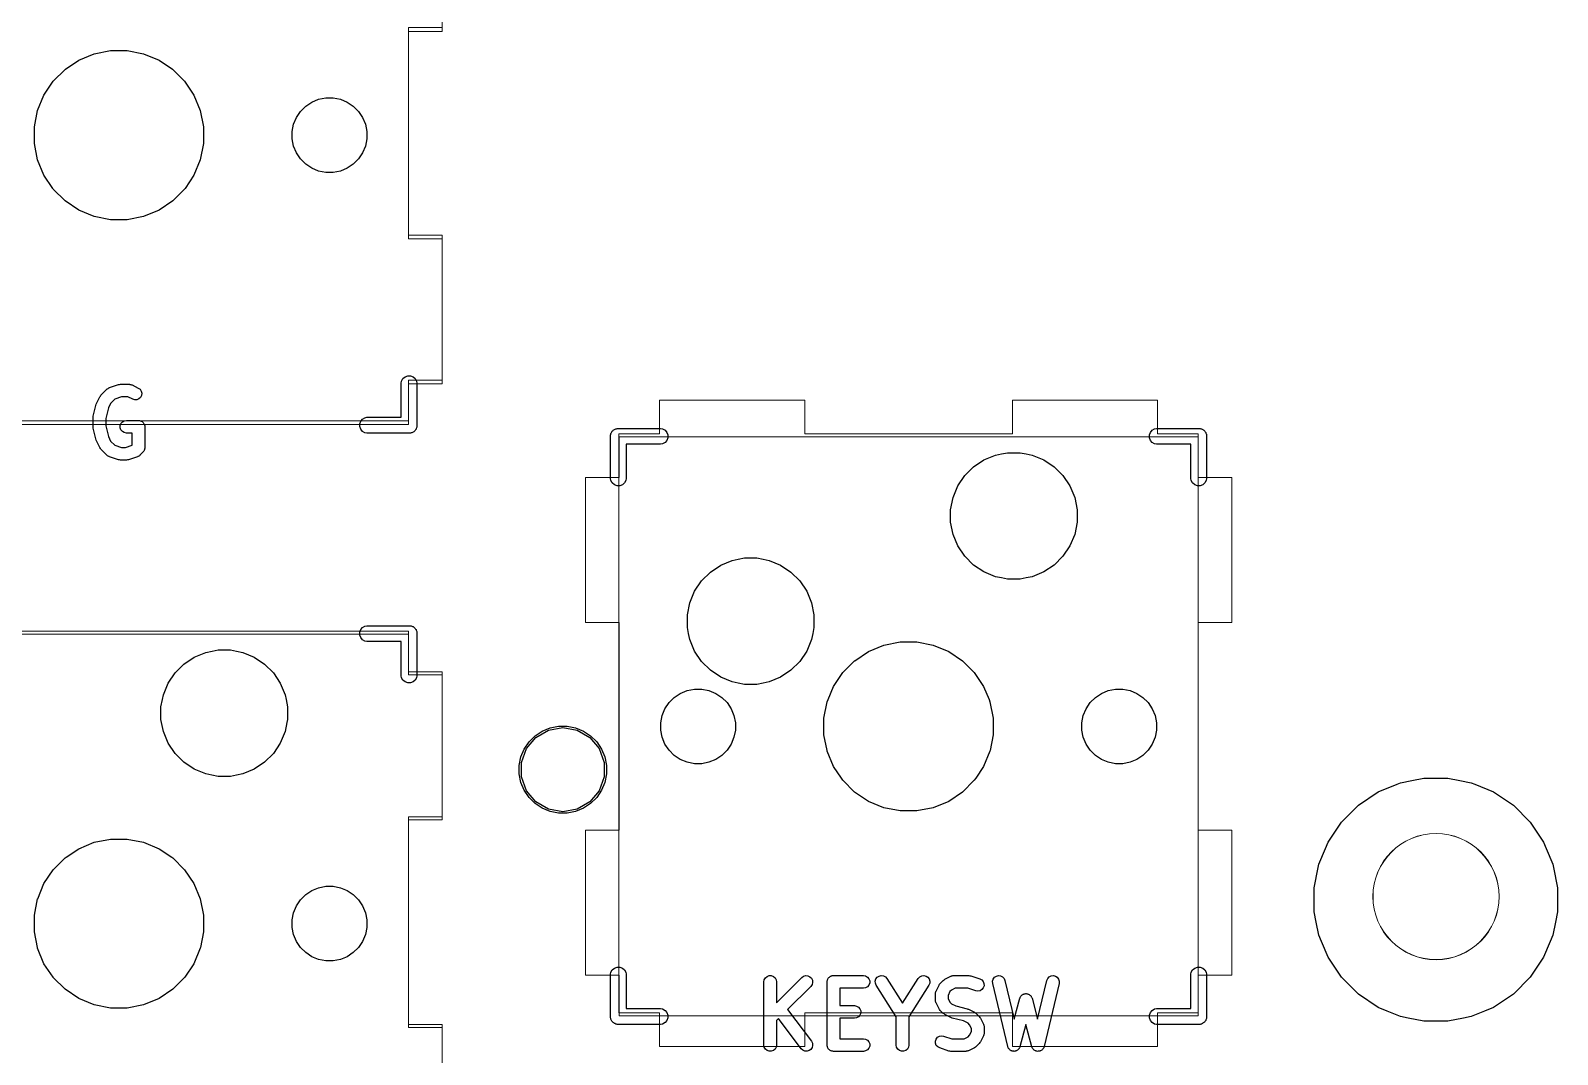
# Model space of a CAD drawing. Header units: millimetres. Extents: x 13 to 222, y -3 to 195.
# Drawn here: x 136.25 to 173.08, y 76.76 to 101.48 of the extents above; entities that cross this region are included whole.
import ezdxf

# ---------------------------------------------------------------- set-up
doc = ezdxf.new("R2010")
doc.units = ezdxf.units.MM
doc.header["$MEASUREMENT"] = 0
doc.layers.add('Ergodox plate', color=7, linetype='Continuous', lineweight=0, true_color=0xf6921e)
doc.layers.add('Orig switch cut', color=7, linetype='Continuous', lineweight=0, true_color=0xde3535)
doc.layers.add('Mask', color=134, linetype='Continuous')
doc.layers.add('Silk', color=142, linetype='Continuous')

msp = doc.modelspace()

# ---------------------------------------------------------------- linework, layer by layer
at = {"layer": 'Ergodox plate'}
for points in [[(145.363, 106.029), (145.363, 105.049), (146.176, 105.049), (146.176, 101.549), (145.363, 101.549), (145.363, 96.54), (146.176, 96.54), (146.176, 93.04), (145.363, 93.04), (145.363, 92.059), (131.393, 92.059), (131.393, 93.04), (130.581, 93.04), (130.581, 96.54), (131.393, 96.54), (131.393, 101.549), (130.581, 101.549), (130.581, 105.049), (131.393, 105.049), (131.393, 106.029)], [(164.413, 77.772), (163.433, 77.772), (163.433, 76.959), (159.933, 76.959), (159.933, 77.772), (154.924, 77.772), (154.924, 76.959), (151.424, 76.959), (151.424, 77.772), (150.443, 77.772), (150.443, 91.742), (151.424, 91.742), (151.424, 92.554), (154.924, 92.554), (154.924, 91.742), (159.933, 91.742), (159.933, 92.554), (163.433, 92.554), (163.433, 91.742), (164.413, 91.742)], [(145.363, 86.979), (145.363, 85.999), (146.176, 85.999), (146.176, 82.499), (145.363, 82.499), (145.363, 77.49), (146.176, 77.49), (146.176, 73.99), (145.363, 73.99), (145.363, 73.009), (131.393, 73.009), (131.393, 73.99), (130.581, 73.99), (130.581, 77.49), (131.393, 77.49), (131.393, 82.499), (130.581, 82.499), (130.581, 85.999), (131.393, 85.999), (131.393, 86.979)]]:
    msp.add_lwpolyline(points, close=True, dxfattribs=at)
msp.add_circle((170.154, 80.576), 1.524, dxfattribs=at)
at = {"layer": 'Mask', "linetype": 'Continuous'}
for p, q in [((137.785, 100.914), (138.179, 100.992)), ((138.179, 100.992), (138.581, 100.992)), ((138.581, 100.992), (138.975, 100.914)), ((137.089, 100.544), (137.413, 100.76)), ((137.413, 100.76), (137.785, 100.914)), ((137.785, 100.914), (137.785, 100.914)), ((137.785, 100.914), (137.785, 100.914)), ((138.975, 100.914), (138.975, 100.914)), ((138.975, 100.914), (138.975, 100.914)), ((138.975, 100.914), (139.347, 100.76)), ((139.347, 100.76), (139.671, 100.544)), ((136.571, 99.918), (136.795, 100.252)), ((136.795, 100.252), (137.079, 100.537)), ((136.795, 100.252), (136.795, 100.252)), ((137.079, 100.537), (137.089, 100.544)), ((139.671, 100.544), (139.681, 100.537)), ((139.681, 100.537), (139.965, 100.252)), ((139.965, 100.252), (139.965, 100.252)), ((139.965, 100.252), (140.189, 99.918)), ((136.417, 99.547), (136.571, 99.918)), ((140.189, 99.918), (140.343, 99.547)), ((143.197, 99.818), (143.371, 99.852)), ((143.371, 99.852), (143.549, 99.852)), ((143.549, 99.852), (143.723, 99.818)), ((136.339, 99.152), (136.417, 99.547)), ((136.417, 99.547), (136.417, 99.547)), ((140.343, 99.547), (140.343, 99.547)), ((140.343, 99.547), (140.421, 99.152)), ((142.662, 99.378), (142.76, 99.526)), ((142.76, 99.526), (142.886, 99.651)), ((142.886, 99.651), (143.033, 99.75)), ((143.033, 99.75), (143.197, 99.818)), ((143.723, 99.818), (143.887, 99.75)), ((143.887, 99.75), (144.034, 99.651)), ((144.034, 99.651), (144.16, 99.526)), ((144.16, 99.526), (144.258, 99.378)), ((136.339, 98.75), (136.339, 99.152)), ((140.421, 99.152), (140.421, 98.75)), ((142.559, 99.04), (142.594, 99.214)), ((142.594, 99.214), (142.662, 99.378)), ((144.258, 99.378), (144.326, 99.214)), ((144.326, 99.214), (144.361, 99.04)), ((136.417, 98.359), (136.339, 98.75)), ((140.421, 98.75), (140.343, 98.359)), ((142.559, 98.862), (142.559, 99.04)), ((142.594, 98.688), (142.559, 98.862)), ((144.361, 98.862), (144.326, 98.688)), ((144.361, 99.04), (144.361, 98.862)), ((136.417, 98.356), (136.417, 98.359)), ((136.571, 97.984), (136.417, 98.356)), ((140.343, 98.356), (140.189, 97.984)), ((140.343, 98.359), (140.343, 98.356)), ((142.662, 98.524), (142.594, 98.688)), ((142.76, 98.377), (142.662, 98.524)), ((142.886, 98.251), (142.76, 98.377)), ((144.16, 98.377), (144.034, 98.251)), ((144.258, 98.524), (144.16, 98.377)), ((144.326, 98.688), (144.258, 98.524)), ((143.033, 98.153), (142.886, 98.251)), ((143.197, 98.085), (143.033, 98.153)), ((143.371, 98.05), (143.197, 98.085)), ((143.549, 98.05), (143.371, 98.05)), ((143.723, 98.085), (143.549, 98.05)), ((143.887, 98.153), (143.723, 98.085)), ((144.034, 98.251), (143.887, 98.153)), ((136.785, 97.664), (136.571, 97.984)), ((136.795, 97.65), (136.785, 97.664)), ((137.079, 97.366), (136.795, 97.65)), ((139.965, 97.65), (139.681, 97.366)), ((139.975, 97.664), (139.965, 97.65)), ((140.189, 97.984), (139.975, 97.664)), ((137.413, 97.142), (137.079, 97.366)), ((137.079, 97.366), (137.079, 97.366)), ((139.681, 97.366), (139.347, 97.142)), ((139.681, 97.366), (139.681, 97.366)), ((137.785, 96.989), (137.413, 97.142)), ((138.179, 96.91), (137.785, 96.989)), ((137.785, 96.989), (137.785, 96.989)), ((137.785, 96.989), (137.785, 96.989)), ((138.581, 96.91), (138.179, 96.91)), ((138.975, 96.989), (138.581, 96.91)), ((139.347, 97.142), (138.975, 96.989)), ((138.975, 96.989), (138.975, 96.989)), ((138.975, 96.989), (138.975, 96.989)), ((158.997, 90.947), (159.247, 91.114)), ((159.247, 91.114), (159.525, 91.229)), ((159.525, 91.229), (159.672, 91.259)), ((159.672, 91.259), (159.82, 91.288)), ((159.82, 91.288), (160.12, 91.288)), ((160.12, 91.288), (160.268, 91.259)), ((160.268, 91.259), (160.415, 91.229)), ((160.415, 91.229), (160.693, 91.114)), ((160.693, 91.114), (160.943, 90.947)), ((158.618, 90.485), (158.785, 90.735)), ((158.785, 90.735), (158.997, 90.947)), ((160.943, 90.947), (161.155, 90.735)), ((161.155, 90.735), (161.322, 90.485)), ((158.503, 90.207), (158.618, 90.485)), ((161.322, 90.485), (161.437, 90.207)), ((158.444, 89.912), (158.503, 90.207)), ((158.444, 89.612), (158.444, 89.912)), ((161.437, 90.207), (161.496, 89.912)), ((161.496, 89.912), (161.496, 89.612)), ((158.503, 89.317), (158.444, 89.612)), ((161.496, 89.612), (161.437, 89.317)), ((158.618, 89.039), (158.503, 89.317)), ((161.437, 89.317), (161.322, 89.039)), ((158.785, 88.789), (158.618, 89.039)), ((158.997, 88.577), (158.785, 88.789)), ((161.155, 88.789), (160.943, 88.577)), ((161.322, 89.039), (161.155, 88.789)), ((152.647, 88.407), (152.897, 88.574)), ((152.897, 88.574), (153.175, 88.689)), ((153.175, 88.689), (153.322, 88.719)), ((153.322, 88.719), (153.47, 88.748)), ((153.47, 88.748), (153.77, 88.748)), ((153.77, 88.748), (153.918, 88.719)), ((153.918, 88.719), (154.065, 88.689)), ((154.065, 88.689), (154.343, 88.574)), ((154.343, 88.574), (154.593, 88.407)), ((159.247, 88.41), (158.997, 88.577)), ((159.525, 88.295), (159.247, 88.41)), ((160.693, 88.41), (160.415, 88.295)), ((160.943, 88.577), (160.693, 88.41)), ((152.268, 87.945), (152.435, 88.195)), ((152.435, 88.195), (152.647, 88.407)), ((154.593, 88.407), (154.805, 88.195)), ((154.805, 88.195), (154.972, 87.945)), ((159.672, 88.265), (159.525, 88.295)), ((159.82, 88.236), (159.672, 88.265)), ((160.12, 88.236), (159.82, 88.236)), ((160.268, 88.265), (160.12, 88.236)), ((160.415, 88.295), (160.268, 88.265)), ((152.153, 87.667), (152.268, 87.945)), ((154.972, 87.945), (155.087, 87.667)), ((152.094, 87.372), (152.153, 87.667)), ((152.094, 87.072), (152.094, 87.372)), ((152.153, 87.667), (152.153, 87.667)), ((155.087, 87.667), (155.087, 87.667)), ((155.087, 87.667), (155.146, 87.372)), ((155.146, 87.372), (155.146, 87.072)), ((152.123, 86.924), (152.094, 87.072)), ((155.146, 87.072), (155.117, 86.924)), ((152.153, 86.777), (152.123, 86.924)), ((152.268, 86.499), (152.153, 86.777)), ((155.087, 86.777), (154.972, 86.499)), ((155.117, 86.924), (155.087, 86.777)), ((156.463, 86.491), (156.835, 86.645)), ((156.835, 86.645), (157.229, 86.723)), ((156.835, 86.645), (156.835, 86.645)), ((156.835, 86.645), (156.835, 86.645)), ((157.229, 86.723), (157.631, 86.723)), ((157.631, 86.723), (158.025, 86.645)), ((158.025, 86.645), (158.025, 86.645)), ((158.025, 86.645), (158.025, 86.645)), ((158.025, 86.645), (158.397, 86.491)), ((139.947, 86.187), (140.197, 86.354)), ((140.197, 86.354), (140.475, 86.469)), ((140.475, 86.469), (140.625, 86.499)), ((140.625, 86.499), (140.77, 86.528)), ((140.77, 86.528), (141.07, 86.528)), ((141.07, 86.528), (141.215, 86.499)), ((141.215, 86.499), (141.365, 86.469)), ((141.365, 86.469), (141.643, 86.354)), ((141.643, 86.354), (141.893, 86.187)), ((152.435, 86.249), (152.268, 86.499)), ((152.647, 86.037), (152.435, 86.249)), ((154.805, 86.249), (154.593, 86.037)), ((154.972, 86.499), (154.805, 86.249)), ((155.845, 85.983), (156.129, 86.267)), ((156.129, 86.267), (156.13, 86.268)), ((156.13, 86.268), (156.463, 86.491)), ((158.397, 86.491), (158.73, 86.268)), ((158.73, 86.268), (158.731, 86.267)), ((158.731, 86.267), (159.015, 85.983)), ((139.568, 85.725), (139.735, 85.975)), ((139.735, 85.975), (139.947, 86.187)), ((141.893, 86.187), (142.105, 85.975)), ((142.105, 85.975), (142.272, 85.725)), ((152.897, 85.87), (152.647, 86.037)), ((153.175, 85.755), (152.897, 85.87)), ((154.343, 85.87), (154.065, 85.755)), ((154.593, 86.037), (154.343, 85.87)), ((155.621, 85.649), (155.845, 85.983)), ((155.845, 85.983), (155.845, 85.983)), ((159.015, 85.983), (159.015, 85.983)), ((159.015, 85.983), (159.239, 85.649)), ((139.453, 85.447), (139.568, 85.725)), ((142.272, 85.725), (142.387, 85.447)), ((151.776, 85.382), (151.923, 85.48)), ((151.923, 85.48), (152.087, 85.548)), ((152.087, 85.548), (152.261, 85.583)), ((152.261, 85.583), (152.439, 85.583)), ((152.439, 85.583), (152.613, 85.548)), ((152.613, 85.548), (152.777, 85.48)), ((152.777, 85.48), (152.924, 85.382)), ((153.322, 85.725), (153.175, 85.755)), ((153.47, 85.696), (153.322, 85.725)), ((153.77, 85.696), (153.47, 85.696)), ((153.918, 85.725), (153.77, 85.696)), ((154.065, 85.755), (153.918, 85.725)), ((155.489, 85.329), (155.621, 85.649)), ((159.239, 85.649), (159.371, 85.329)), ((161.936, 85.382), (162.083, 85.48)), ((162.083, 85.48), (162.247, 85.548)), ((162.247, 85.548), (162.421, 85.583)), ((162.421, 85.583), (162.599, 85.583)), ((162.599, 85.583), (162.773, 85.548)), ((162.773, 85.548), (162.937, 85.48)), ((162.937, 85.48), (163.084, 85.382)), ((139.394, 85.152), (139.429, 85.329)), ((139.394, 84.852), (139.394, 85.152)), ((139.429, 85.329), (139.453, 85.447)), ((142.387, 85.447), (142.411, 85.329)), ((142.411, 85.329), (142.446, 85.152)), ((142.446, 85.152), (142.446, 84.852)), ((151.484, 84.945), (151.552, 85.109)), ((151.552, 85.109), (151.65, 85.256)), ((151.65, 85.256), (151.776, 85.382)), ((152.924, 85.382), (153.05, 85.256)), ((153.05, 85.256), (153.148, 85.109)), ((153.148, 85.109), (153.216, 84.945)), ((155.389, 84.883), (155.467, 85.277)), ((155.467, 85.277), (155.489, 85.329)), ((159.371, 85.329), (159.393, 85.277)), ((159.393, 85.277), (159.471, 84.883)), ((161.644, 84.945), (161.712, 85.109)), ((161.712, 85.109), (161.81, 85.256)), ((161.81, 85.256), (161.936, 85.382)), ((163.084, 85.382), (163.21, 85.256)), ((163.21, 85.256), (163.308, 85.109)), ((163.308, 85.109), (163.376, 84.945)), ((139.409, 84.776), (139.394, 84.852)), ((139.453, 84.557), (139.409, 84.776)), ((142.431, 84.776), (142.387, 84.557)), ((142.446, 84.852), (142.431, 84.776)), ((151.449, 84.771), (151.484, 84.945)), ((151.449, 84.593), (151.449, 84.771)), ((153.216, 84.945), (153.251, 84.771)), ((153.251, 84.771), (153.251, 84.593)), ((155.389, 84.481), (155.389, 84.883)), ((159.471, 84.883), (159.471, 84.481)), ((161.609, 84.771), (161.644, 84.945)), ((161.609, 84.593), (161.609, 84.771)), ((163.376, 84.945), (163.411, 84.771)), ((163.411, 84.771), (163.411, 84.593)), ((139.568, 84.279), (139.453, 84.557)), ((142.387, 84.557), (142.272, 84.279)), ((148.273, 84.308), (148.419, 84.455)), ((148.419, 84.455), (148.591, 84.57)), ((148.591, 84.57), (148.782, 84.649)), ((148.782, 84.649), (148.985, 84.689)), ((148.985, 84.689), (149.192, 84.689)), ((149.192, 84.689), (149.396, 84.649)), ((149.396, 84.649), (149.587, 84.57)), ((149.587, 84.57), (149.759, 84.455)), ((149.759, 84.455), (149.905, 84.308)), ((151.484, 84.419), (151.449, 84.593)), ((151.552, 84.255), (151.484, 84.419)), ((153.216, 84.419), (153.148, 84.255)), ((153.251, 84.593), (153.216, 84.419)), ((155.464, 84.103), (155.389, 84.481)), ((159.471, 84.481), (159.396, 84.103)), ((161.644, 84.419), (161.609, 84.593)), ((161.712, 84.255), (161.644, 84.419)), ((163.376, 84.419), (163.308, 84.255)), ((163.411, 84.593), (163.376, 84.419)), ((139.735, 84.029), (139.568, 84.279)), ((139.947, 83.817), (139.735, 84.029)), ((142.105, 84.029), (141.893, 83.817)), ((142.272, 84.279), (142.105, 84.029)), ((148.078, 83.945), (148.158, 84.136)), ((148.158, 84.136), (148.273, 84.308)), ((149.905, 84.308), (150.02, 84.136)), ((150.02, 84.136), (150.1, 83.945)), ((151.65, 84.108), (151.552, 84.255)), ((151.776, 83.982), (151.65, 84.108)), ((153.05, 84.108), (152.924, 83.982)), ((153.148, 84.255), (153.05, 84.108)), ((155.467, 84.087), (155.464, 84.103)), ((155.621, 83.715), (155.467, 84.087)), ((159.393, 84.087), (159.239, 83.715)), ((159.396, 84.103), (159.393, 84.087)), ((161.81, 84.108), (161.712, 84.255)), ((161.936, 83.982), (161.81, 84.108)), ((163.21, 84.108), (163.084, 83.982)), ((163.308, 84.255), (163.21, 84.108)), ((140.197, 83.65), (139.947, 83.817)), ((140.475, 83.535), (140.197, 83.65)), ((141.643, 83.65), (141.365, 83.535)), ((141.893, 83.817), (141.643, 83.65)), ((148.038, 83.742), (148.078, 83.945)), ((148.038, 83.535), (148.038, 83.742)), ((150.1, 83.945), (150.14, 83.742)), ((150.14, 83.742), (150.14, 83.535)), ((151.923, 83.884), (151.776, 83.982)), ((152.087, 83.816), (151.923, 83.884)), ((152.261, 83.781), (152.087, 83.816)), ((152.439, 83.781), (152.261, 83.781)), ((152.613, 83.816), (152.439, 83.781)), ((152.777, 83.884), (152.613, 83.816)), ((152.924, 83.982), (152.777, 83.884)), ((155.809, 83.435), (155.621, 83.715)), ((159.239, 83.715), (159.051, 83.435)), ((162.083, 83.884), (161.936, 83.982)), ((162.247, 83.816), (162.083, 83.884)), ((162.421, 83.781), (162.247, 83.816)), ((162.599, 83.781), (162.421, 83.781)), ((162.773, 83.816), (162.599, 83.781)), ((162.937, 83.884), (162.773, 83.816)), ((163.084, 83.982), (162.937, 83.884)), ((140.622, 83.505), (140.475, 83.535)), ((140.77, 83.476), (140.622, 83.505)), ((141.07, 83.476), (140.77, 83.476)), ((141.218, 83.505), (141.07, 83.476)), ((141.365, 83.535), (141.218, 83.505)), ((148.078, 83.332), (148.038, 83.535)), ((148.158, 83.14), (148.078, 83.332)), ((150.1, 83.332), (150.02, 83.14)), ((150.14, 83.535), (150.1, 83.332)), ((155.845, 83.381), (155.809, 83.435)), ((156.129, 83.097), (155.845, 83.381)), ((159.015, 83.381), (158.731, 83.097)), ((159.051, 83.435), (159.015, 83.381)), ((168.76, 83.1), (169.213, 83.287)), ((169.213, 83.287), (169.294, 83.321)), ((169.294, 83.321), (169.574, 83.376)), ((169.574, 83.376), (169.861, 83.434)), ((169.861, 83.434), (170.439, 83.434)), ((170.439, 83.434), (170.727, 83.376)), ((170.727, 83.376), (171.006, 83.321)), ((171.006, 83.321), (171.088, 83.287)), ((171.088, 83.287), (171.54, 83.1)), ((148.273, 82.968), (148.158, 83.14)), ((148.419, 82.822), (148.273, 82.968)), ((149.905, 82.968), (149.759, 82.822)), ((150.02, 83.14), (149.905, 82.968)), ((156.463, 82.873), (156.129, 83.097)), ((156.129, 83.097), (156.129, 83.097)), ((158.731, 83.097), (158.397, 82.873)), ((158.731, 83.097), (158.731, 83.097)), ((168.28, 82.779), (168.76, 83.1)), ((171.54, 83.1), (172.02, 82.779)), ((148.591, 82.707), (148.419, 82.822)), ((148.782, 82.628), (148.591, 82.707)), ((148.985, 82.587), (148.782, 82.628)), ((149.192, 82.587), (148.985, 82.587)), ((149.396, 82.628), (149.192, 82.587)), ((149.587, 82.707), (149.396, 82.628)), ((149.759, 82.822), (149.587, 82.707)), ((156.835, 82.719), (156.463, 82.873)), ((157.229, 82.641), (156.835, 82.719)), ((156.835, 82.719), (156.835, 82.719)), ((156.835, 82.719), (156.835, 82.719)), ((157.631, 82.641), (157.229, 82.641)), ((158.025, 82.719), (157.631, 82.641)), ((158.397, 82.873), (158.025, 82.719)), ((158.025, 82.719), (158.025, 82.719)), ((158.025, 82.719), (158.025, 82.719)), ((167.871, 82.37), (168.28, 82.779)), ((172.02, 82.779), (172.429, 82.37)), ((167.55, 81.889), (167.871, 82.37)), ((172.429, 82.37), (172.75, 81.889)), ((137.413, 81.731), (137.785, 81.885)), ((137.785, 81.885), (138.179, 81.963)), ((137.785, 81.885), (137.785, 81.885)), ((137.785, 81.885), (137.785, 81.885)), ((138.179, 81.963), (138.581, 81.963)), ((138.581, 81.963), (138.975, 81.885)), ((138.975, 81.885), (138.975, 81.885)), ((138.975, 81.885), (138.975, 81.885)), ((138.975, 81.885), (139.347, 81.731)), ((167.488, 81.739), (167.55, 81.889)), ((172.75, 81.889), (172.812, 81.739)), ((136.795, 81.223), (137.079, 81.507)), ((137.079, 81.507), (137.105, 81.525)), ((137.105, 81.525), (137.413, 81.731)), ((139.347, 81.731), (139.655, 81.525)), ((139.655, 81.525), (139.681, 81.507)), ((139.681, 81.507), (139.965, 81.223)), ((167.329, 81.356), (167.488, 81.739)), ((172.812, 81.739), (172.971, 81.356)), ((136.571, 80.889), (136.795, 81.223)), ((136.795, 81.223), (136.795, 81.223)), ((139.965, 81.223), (139.965, 81.223)), ((139.965, 81.223), (140.189, 80.889)), ((167.216, 80.789), (167.313, 81.275)), ((167.313, 81.275), (167.329, 81.356)), ((172.971, 81.356), (172.987, 81.275)), ((172.987, 81.275), (173.084, 80.789)), ((136.419, 80.522), (136.571, 80.889)), ((140.189, 80.889), (140.341, 80.522)), ((142.886, 80.622), (143.033, 80.72)), ((143.033, 80.72), (143.197, 80.788)), ((143.197, 80.788), (143.371, 80.823)), ((143.371, 80.823), (143.549, 80.823)), ((143.549, 80.823), (143.723, 80.788)), ((143.723, 80.788), (143.887, 80.72)), ((143.887, 80.72), (144.034, 80.622)), ((167.216, 80.211), (167.216, 80.789)), ((173.084, 80.789), (173.084, 80.211)), ((136.339, 80.123), (136.417, 80.517)), ((136.417, 80.517), (136.419, 80.522)), ((140.341, 80.522), (140.343, 80.517)), ((140.343, 80.517), (140.421, 80.123)), ((142.594, 80.185), (142.662, 80.349)), ((142.662, 80.349), (142.76, 80.496)), ((142.76, 80.496), (142.886, 80.622)), ((144.034, 80.622), (144.16, 80.496)), ((144.16, 80.496), (144.258, 80.349)), ((144.258, 80.349), (144.326, 80.185)), ((136.339, 79.721), (136.339, 80.123)), ((140.421, 80.123), (140.421, 79.721)), ((142.559, 80.011), (142.594, 80.185)), ((142.559, 79.833), (142.559, 80.011)), ((144.326, 80.185), (144.361, 80.011)), ((144.361, 80.011), (144.361, 79.833)), ((167.266, 79.961), (167.216, 80.211)), ((167.329, 79.644), (167.266, 79.961)), ((173.034, 79.961), (172.971, 79.644)), ((173.084, 80.211), (173.034, 79.961)), ((136.413, 79.348), (136.339, 79.721)), ((140.421, 79.721), (140.347, 79.348)), ((142.594, 79.659), (142.559, 79.833)), ((142.662, 79.495), (142.594, 79.659)), ((144.326, 79.659), (144.258, 79.495)), ((144.361, 79.833), (144.326, 79.659)), ((167.391, 79.495), (167.329, 79.644)), ((172.971, 79.644), (172.909, 79.495)), ((136.417, 79.327), (136.413, 79.348)), ((136.571, 78.955), (136.417, 79.327)), ((140.343, 79.327), (140.189, 78.955)), ((140.347, 79.348), (140.343, 79.327)), ((142.76, 79.348), (142.662, 79.495)), ((142.886, 79.222), (142.76, 79.348)), ((143.033, 79.124), (142.886, 79.222)), ((144.034, 79.222), (143.887, 79.124)), ((144.16, 79.348), (144.034, 79.222)), ((144.258, 79.495), (144.16, 79.348)), ((167.55, 79.11), (167.391, 79.495)), ((172.909, 79.495), (172.75, 79.11)), ((136.789, 78.63), (136.571, 78.955)), ((140.189, 78.955), (139.971, 78.63)), ((143.197, 79.056), (143.033, 79.124)), ((143.371, 79.021), (143.197, 79.056)), ((143.549, 79.021), (143.371, 79.021)), ((143.723, 79.056), (143.549, 79.021)), ((143.887, 79.124), (143.723, 79.056)), ((167.871, 78.63), (167.55, 79.11)), ((172.75, 79.11), (172.429, 78.63)), ((136.795, 78.621), (136.789, 78.63)), ((137.079, 78.337), (136.795, 78.621)), ((139.965, 78.621), (139.681, 78.337)), ((139.971, 78.63), (139.965, 78.621)), ((168.28, 78.221), (167.871, 78.63)), ((172.429, 78.63), (172.02, 78.221)), ((137.413, 78.113), (137.079, 78.337)), ((137.079, 78.337), (137.079, 78.337)), ((137.785, 77.959), (137.413, 78.113)), ((139.347, 78.113), (138.975, 77.959)), ((139.681, 78.337), (139.347, 78.113)), ((139.681, 78.337), (139.681, 78.337)), ((168.76, 77.9), (168.28, 78.221)), ((172.02, 78.221), (171.54, 77.9)), ((138.179, 77.881), (137.785, 77.959)), ((137.785, 77.959), (137.785, 77.959)), ((137.785, 77.959), (137.785, 77.959)), ((138.581, 77.881), (138.179, 77.881)), ((138.975, 77.959), (138.581, 77.881)), ((138.975, 77.959), (138.975, 77.959)), ((138.975, 77.959), (138.975, 77.959)), ((168.975, 77.811), (168.76, 77.9)), ((169.294, 77.679), (168.975, 77.811)), ((171.325, 77.811), (171.006, 77.679)), ((171.54, 77.9), (171.325, 77.811)), ((169.483, 77.641), (169.294, 77.679)), ((169.861, 77.566), (169.483, 77.641)), ((170.439, 77.566), (169.861, 77.566)), ((170.817, 77.641), (170.439, 77.566)), ((171.006, 77.679), (170.817, 77.641))]:
    msp.add_line(p, q, dxfattribs=at)
at = {"layer": 'Orig switch cut'}
for points in [[(145.365, 105.936), (145.365, 104.956), (146.178, 104.956), (146.178, 101.456), (145.365, 101.456), (145.365, 96.447), (146.178, 96.447), (146.178, 92.947), (145.365, 92.947), (145.365, 91.966), (131.395, 91.966), (131.395, 92.947), (130.582, 92.947), (130.582, 96.447), (131.395, 96.447), (131.395, 101.456), (130.582, 101.456), (130.582, 104.956), (131.395, 104.956), (131.395, 105.936)], [(164.415, 91.667), (164.415, 90.687), (165.228, 90.687), (165.228, 87.187), (164.415, 87.187), (164.415, 82.178), (165.228, 82.178), (165.228, 78.678), (164.415, 78.678), (164.415, 77.697), (150.445, 77.697), (150.445, 78.678), (149.632, 78.678), (149.632, 82.178), (150.445, 82.178), (150.445, 87.187), (149.632, 87.187), (149.632, 90.687), (150.445, 90.687), (150.445, 91.667)], [(145.365, 86.907), (145.365, 85.927), (146.178, 85.927), (146.178, 82.427), (145.365, 82.427), (145.365, 77.418), (146.178, 77.418), (146.178, 73.918), (145.365, 73.918), (145.365, 72.937), (131.395, 72.937), (131.395, 73.918), (130.582, 73.918), (130.582, 77.418), (131.395, 77.418), (131.395, 82.427), (130.582, 82.427), (130.582, 85.927), (131.395, 85.927), (131.395, 86.907)]]:
    msp.add_lwpolyline(points, close=True, dxfattribs=at)
at = {"layer": 'Orig switch cut', "lineweight": 0}
msp.add_circle((170.154, 80.576), 1.52, dxfattribs=at)
at = {"layer": 'Silk', "linetype": 'Continuous'}
for p, q in [((138.098, 92.826), (138.104, 92.833)), ((138.104, 92.833), (138.12, 92.841)), ((138.12, 92.841), (138.134, 92.851)), ((138.134, 92.851), (138.143, 92.854)), ((138.143, 92.854), (138.15, 92.858)), ((138.15, 92.858), (138.368, 92.93)), ((138.368, 92.93), (138.392, 92.934)), ((138.392, 92.934), (138.416, 92.938)), ((138.416, 92.938), (138.634, 92.938)), ((138.634, 92.938), (138.643, 92.937)), ((138.643, 92.937), (138.651, 92.937)), ((138.651, 92.937), (138.669, 92.932)), ((138.669, 92.932), (138.686, 92.929)), ((138.686, 92.929), (138.694, 92.925)), ((138.694, 92.925), (138.702, 92.922)), ((138.702, 92.922), (138.847, 92.849)), ((138.847, 92.849), (138.89, 92.818)), ((145.189, 92.142), (145.19, 92.968)), ((145.19, 92.968), (145.198, 93.017)), ((145.198, 93.017), (145.232, 93.076)), ((145.232, 93.076), (145.283, 93.119)), ((145.283, 93.119), (145.346, 93.142)), ((145.346, 93.142), (145.414, 93.142)), ((145.414, 93.142), (145.477, 93.119)), ((145.477, 93.119), (145.528, 93.076)), ((145.528, 93.076), (145.562, 93.017)), ((145.562, 93.017), (145.57, 92.968)), ((145.57, 92.968), (145.57, 91.934)), ((137.833, 92.46), (137.84, 92.475)), ((137.84, 92.475), (137.845, 92.491)), ((137.845, 92.491), (137.917, 92.636)), ((137.917, 92.636), (137.932, 92.656)), ((137.932, 92.656), (137.946, 92.676)), ((137.946, 92.676), (138.091, 92.821)), ((138.091, 92.821), (138.098, 92.826)), ((138.179, 92.478), (138.125, 92.37)), ((138.281, 92.58), (138.179, 92.478)), ((138.441, 92.633), (138.281, 92.58)), ((138.598, 92.633), (138.441, 92.633)), ((138.711, 92.577), (138.598, 92.633)), ((138.762, 92.562), (138.711, 92.577)), ((138.815, 92.565), (138.762, 92.562)), ((138.863, 92.586), (138.815, 92.565)), ((138.902, 92.622), (138.863, 92.586)), ((138.89, 92.818), (138.919, 92.774)), ((138.925, 92.67), (138.902, 92.622)), ((138.919, 92.774), (138.931, 92.722)), ((138.931, 92.722), (138.925, 92.67)), ((137.756, 92.133), (137.759, 92.151)), ((137.756, 91.915), (137.756, 92.133)), ((137.759, 92.151), (137.76, 92.17)), ((137.76, 92.17), (137.833, 92.46)), ((138.125, 92.37), (138.061, 92.114)), ((138.061, 92.114), (138.061, 91.934)), ((144.212, 92.048), (144.256, 92.099)), ((144.256, 92.099), (144.314, 92.133)), ((144.314, 92.133), (144.363, 92.142)), ((144.363, 92.142), (145.189, 92.142)), ((137.759, 91.897), (137.756, 91.915)), ((137.76, 91.878), (137.759, 91.897)), ((137.833, 91.588), (137.76, 91.878)), ((138.061, 91.934), (138.125, 91.678)), ((138.411, 91.941), (138.429, 91.991)), ((138.411, 91.888), (138.411, 91.941)), ((138.429, 91.839), (138.411, 91.888)), ((138.429, 91.991), (138.463, 92.032)), ((138.463, 91.798), (138.429, 91.839)), ((138.463, 92.032), (138.509, 92.058)), ((138.509, 91.772), (138.463, 91.798)), ((138.509, 92.058), (138.561, 92.067)), ((138.561, 91.762), (138.509, 91.772)), ((138.561, 92.067), (138.852, 92.067)), ((138.699, 91.762), (138.561, 91.762)), ((138.699, 91.47), (138.699, 91.762)), ((138.852, 92.067), (138.865, 92.065)), ((138.865, 92.065), (138.878, 92.065)), ((138.878, 92.065), (138.891, 92.06)), ((138.891, 92.06), (138.904, 92.058)), ((138.904, 92.058), (138.915, 92.051)), ((138.915, 92.051), (138.928, 92.047)), ((138.928, 92.047), (138.938, 92.038)), ((138.938, 92.038), (138.95, 92.032)), ((138.95, 92.032), (138.958, 92.021)), ((138.958, 92.021), (138.968, 92.013)), ((138.968, 92.013), (138.975, 92.001)), ((138.975, 92.001), (138.984, 91.991)), ((138.984, 91.991), (138.988, 91.979)), ((138.988, 91.979), (138.995, 91.967)), ((138.995, 91.967), (138.997, 91.954)), ((138.997, 91.954), (139.002, 91.941)), ((139.002, 91.941), (139.002, 91.928)), ((139.002, 91.928), (139.004, 91.915)), ((139.004, 91.915), (139.004, 91.407)), ((144.19, 91.985), (144.212, 92.048)), ((144.19, 91.918), (144.19, 91.985)), ((144.212, 91.854), (144.19, 91.918)), ((144.256, 91.803), (144.212, 91.854)), ((144.314, 91.769), (144.256, 91.803)), ((144.363, 91.761), (144.314, 91.769)), ((145.397, 91.761), (144.363, 91.761)), ((145.414, 91.761), (145.397, 91.761)), ((145.397, 91.761), (145.397, 91.761)), ((145.429, 91.766), (145.414, 91.761)), ((145.446, 91.769), (145.429, 91.766)), ((145.461, 91.778), (145.446, 91.769)), ((145.477, 91.784), (145.461, 91.778)), ((145.49, 91.795), (145.477, 91.784)), ((145.504, 91.803), (145.49, 91.795)), ((145.515, 91.816), (145.504, 91.803)), ((145.528, 91.827), (145.515, 91.816)), ((145.537, 91.841), (145.528, 91.827)), ((145.548, 91.854), (145.537, 91.841)), ((145.553, 91.87), (145.548, 91.854)), ((145.562, 91.885), (145.553, 91.87)), ((145.565, 91.902), (145.562, 91.885)), ((145.57, 91.918), (145.565, 91.902)), ((145.57, 91.934), (145.57, 91.934)), ((145.57, 91.934), (145.57, 91.918)), ((150.24, 91.716), (150.245, 91.731)), ((150.245, 91.731), (150.248, 91.748)), ((150.248, 91.748), (150.257, 91.763)), ((150.257, 91.763), (150.262, 91.779)), ((150.262, 91.779), (150.273, 91.792)), ((150.273, 91.792), (150.282, 91.806)), ((150.282, 91.806), (150.295, 91.817)), ((150.295, 91.817), (150.306, 91.83)), ((150.306, 91.83), (150.32, 91.839)), ((150.32, 91.839), (150.333, 91.85)), ((150.333, 91.85), (150.349, 91.855)), ((150.349, 91.855), (150.364, 91.864)), ((150.364, 91.864), (150.381, 91.867)), ((150.381, 91.867), (150.396, 91.872)), ((150.396, 91.872), (150.413, 91.872)), ((150.413, 91.872), (150.413, 91.873)), ((150.413, 91.873), (151.447, 91.873)), ((151.447, 91.873), (151.496, 91.864)), ((151.496, 91.864), (151.554, 91.83)), ((151.554, 91.83), (151.598, 91.779)), ((151.598, 91.779), (151.62, 91.716)), ((163.24, 91.716), (163.262, 91.779)), ((163.262, 91.779), (163.306, 91.83)), ((163.306, 91.83), (163.364, 91.864)), ((163.364, 91.864), (163.413, 91.873)), ((163.413, 91.873), (164.447, 91.873)), ((164.447, 91.873), (164.447, 91.872)), ((164.447, 91.872), (164.464, 91.872)), ((164.464, 91.872), (164.479, 91.867)), ((164.479, 91.867), (164.496, 91.864)), ((164.496, 91.864), (164.511, 91.855)), ((164.511, 91.855), (164.527, 91.85)), ((164.527, 91.85), (164.54, 91.839)), ((164.54, 91.839), (164.554, 91.83)), ((164.554, 91.83), (164.565, 91.817)), ((164.565, 91.817), (164.578, 91.806)), ((164.578, 91.806), (164.587, 91.792)), ((164.587, 91.792), (164.598, 91.779)), ((164.598, 91.779), (164.603, 91.763)), ((164.603, 91.763), (164.612, 91.748)), ((164.612, 91.748), (164.615, 91.731)), ((164.615, 91.731), (164.62, 91.716)), ((137.84, 91.572), (137.833, 91.588)), ((137.845, 91.556), (137.84, 91.572)), ((137.917, 91.411), (137.845, 91.556)), ((137.932, 91.392), (137.917, 91.411)), ((137.946, 91.372), (137.932, 91.392)), ((138.091, 91.227), (137.946, 91.372)), ((138.125, 91.678), (138.179, 91.57)), ((138.179, 91.57), (138.281, 91.468)), ((138.281, 91.468), (138.441, 91.414)), ((138.441, 91.414), (138.537, 91.414)), ((138.537, 91.414), (138.697, 91.468)), ((138.697, 91.468), (138.699, 91.47)), ((138.998, 91.374), (138.995, 91.355)), ((139.004, 91.394), (138.998, 91.374)), ((139.004, 91.407), (139.003, 91.4)), ((139.003, 91.4), (139.004, 91.394)), ((150.24, 90.665), (150.239, 91.699)), ((150.239, 91.699), (150.24, 91.699)), ((150.24, 91.699), (150.24, 91.716)), ((151.447, 91.492), (150.62, 91.492)), ((150.62, 91.492), (150.62, 90.665)), ((151.496, 91.5), (151.447, 91.492)), ((151.554, 91.534), (151.496, 91.5)), ((151.598, 91.585), (151.554, 91.534)), ((151.62, 91.648), (151.598, 91.585)), ((151.62, 91.716), (151.62, 91.648)), ((163.24, 91.648), (163.24, 91.716)), ((163.262, 91.585), (163.24, 91.648)), ((163.306, 91.534), (163.262, 91.585)), ((163.364, 91.5), (163.306, 91.534)), ((163.413, 91.492), (163.364, 91.5)), ((164.24, 91.492), (163.413, 91.492)), ((164.239, 90.665), (164.24, 91.492)), ((164.62, 91.716), (164.62, 91.699)), ((164.62, 91.699), (164.62, 91.699)), ((164.62, 91.699), (164.62, 90.665)), ((138.098, 91.222), (138.091, 91.227)), ((138.104, 91.215), (138.098, 91.222)), ((138.12, 91.206), (138.104, 91.215)), ((138.134, 91.196), (138.12, 91.206)), ((138.143, 91.194), (138.134, 91.196)), ((138.15, 91.19), (138.143, 91.194)), ((138.368, 91.117), (138.15, 91.19)), ((138.392, 91.114), (138.368, 91.117)), ((138.416, 91.109), (138.392, 91.114)), ((138.561, 91.109), (138.416, 91.109)), ((138.585, 91.114), (138.561, 91.109)), ((138.61, 91.117), (138.585, 91.114)), ((138.827, 91.19), (138.61, 91.117)), ((138.835, 91.194), (138.827, 91.19)), ((138.844, 91.196), (138.835, 91.194)), ((138.858, 91.206), (138.844, 91.196)), ((138.874, 91.215), (138.858, 91.206)), ((138.88, 91.222), (138.874, 91.215)), ((138.887, 91.227), (138.88, 91.222)), ((138.959, 91.299), (138.887, 91.227)), ((138.963, 91.305), (138.959, 91.299)), ((138.968, 91.309), (138.963, 91.305)), ((138.978, 91.326), (138.968, 91.309)), ((138.99, 91.342), (138.978, 91.326)), ((138.992, 91.349), (138.99, 91.342)), ((138.995, 91.355), (138.992, 91.349)), ((150.248, 90.616), (150.24, 90.665)), ((150.62, 90.665), (150.612, 90.616)), ((164.248, 90.616), (164.239, 90.665)), ((164.62, 90.665), (164.612, 90.616)), ((150.282, 90.558), (150.248, 90.616)), ((150.333, 90.514), (150.282, 90.558)), ((150.396, 90.492), (150.333, 90.514)), ((150.464, 90.492), (150.396, 90.492)), ((150.527, 90.514), (150.464, 90.492)), ((150.578, 90.558), (150.527, 90.514)), ((150.612, 90.616), (150.578, 90.558)), ((164.282, 90.558), (164.248, 90.616)), ((164.333, 90.514), (164.282, 90.558)), ((164.396, 90.492), (164.333, 90.514)), ((164.464, 90.492), (164.396, 90.492)), ((164.527, 90.514), (164.464, 90.492)), ((164.578, 90.558), (164.527, 90.514)), ((164.612, 90.616), (164.578, 90.558)), ((144.19, 86.956), (144.212, 87.019)), ((144.19, 86.888), (144.19, 86.956)), ((144.212, 87.019), (144.256, 87.07)), ((144.256, 87.07), (144.314, 87.104)), ((144.314, 87.104), (144.363, 87.113)), ((144.363, 87.113), (145.397, 87.113)), ((145.397, 87.113), (145.397, 87.112)), ((145.397, 87.112), (145.414, 87.112)), ((145.414, 87.112), (145.429, 87.107)), ((145.429, 87.107), (145.446, 87.104)), ((145.446, 87.104), (145.461, 87.095)), ((145.461, 87.095), (145.477, 87.09)), ((145.477, 87.09), (145.49, 87.079)), ((145.49, 87.079), (145.504, 87.07)), ((145.504, 87.07), (145.515, 87.057)), ((145.515, 87.057), (145.528, 87.046)), ((145.528, 87.046), (145.537, 87.032)), ((145.537, 87.032), (145.548, 87.019)), ((145.548, 87.019), (145.553, 87.003)), ((145.553, 87.003), (145.562, 86.988)), ((145.562, 86.988), (145.565, 86.971)), ((145.565, 86.971), (145.57, 86.956)), ((145.57, 86.956), (145.57, 86.939)), ((145.57, 86.939), (145.57, 86.939)), ((145.57, 86.939), (145.57, 85.905)), ((144.212, 86.825), (144.19, 86.888)), ((144.256, 86.774), (144.212, 86.825)), ((144.314, 86.74), (144.256, 86.774)), ((144.363, 86.732), (144.314, 86.74)), ((145.19, 86.732), (144.363, 86.732)), ((145.189, 85.905), (145.19, 86.732)), ((145.198, 85.856), (145.189, 85.905)), ((145.232, 85.798), (145.198, 85.856)), ((145.562, 85.856), (145.528, 85.798)), ((145.57, 85.905), (145.562, 85.856)), ((145.283, 85.754), (145.232, 85.798)), ((145.346, 85.732), (145.283, 85.754)), ((145.414, 85.732), (145.346, 85.732)), ((145.477, 85.754), (145.414, 85.732)), ((145.528, 85.798), (145.477, 85.754)), ((148.21, 84.146), (148.436, 84.416)), ((148.436, 84.416), (148.742, 84.592)), ((148.742, 84.592), (149.089, 84.654)), ((149.089, 84.654), (149.436, 84.592)), ((149.436, 84.592), (149.742, 84.416)), ((149.742, 84.416), (149.968, 84.146)), ((148.089, 83.815), (148.21, 84.146)), ((149.968, 84.146), (150.089, 83.815)), ((148.089, 83.462), (148.089, 83.815)), ((150.089, 83.815), (150.089, 83.462)), ((148.21, 83.131), (148.089, 83.462)), ((150.089, 83.462), (149.968, 83.131)), ((148.436, 82.86), (148.21, 83.131)), ((149.968, 83.131), (149.742, 82.86)), ((148.742, 82.684), (148.436, 82.86)), ((149.089, 82.623), (148.742, 82.684)), ((149.436, 82.684), (149.089, 82.623)), ((149.742, 82.86), (149.436, 82.684)), ((150.282, 78.806), (150.333, 78.85)), ((150.333, 78.85), (150.396, 78.872)), ((150.396, 78.872), (150.464, 78.872)), ((150.464, 78.872), (150.527, 78.85)), ((150.527, 78.85), (150.578, 78.806)), ((164.282, 78.806), (164.333, 78.85)), ((164.333, 78.85), (164.396, 78.872)), ((164.396, 78.872), (164.464, 78.872)), ((164.464, 78.872), (164.527, 78.85)), ((164.527, 78.85), (164.578, 78.806)), ((150.239, 78.699), (150.248, 78.748)), ((150.24, 77.716), (150.239, 78.699)), ((150.248, 78.748), (150.282, 78.806)), ((150.578, 78.806), (150.612, 78.748)), ((150.612, 78.748), (150.62, 78.699)), ((150.62, 78.699), (150.62, 77.873)), ((153.939, 78.517), (153.949, 78.569)), ((153.939, 76.993), (153.939, 78.517)), ((153.949, 78.569), (153.975, 78.615)), ((153.975, 78.615), (154.016, 78.649)), ((154.016, 78.649), (154.065, 78.667)), ((154.065, 78.667), (154.118, 78.667)), ((154.118, 78.667), (154.168, 78.649)), ((154.168, 78.649), (154.208, 78.615)), ((154.208, 78.615), (154.235, 78.569)), ((154.235, 78.569), (154.244, 78.517)), ((154.244, 78.014), (154.855, 78.624)), ((154.244, 78.517), (154.244, 78.014)), ((154.855, 78.624), (154.898, 78.655)), ((154.898, 78.655), (154.949, 78.668)), ((154.949, 78.668), (155.002, 78.664)), ((155.002, 78.664), (155.05, 78.641)), ((155.05, 78.641), (155.087, 78.604)), ((155.087, 78.604), (155.11, 78.556)), ((155.114, 78.503), (155.101, 78.452)), ((155.11, 78.556), (155.114, 78.503)), ((155.463, 78.517), (155.466, 78.53)), ((155.463, 76.993), (155.463, 78.517)), ((155.466, 78.543), (155.47, 78.556)), ((155.466, 78.53), (155.466, 78.543)), ((155.47, 78.556), (155.473, 78.569)), ((155.473, 78.569), (155.479, 78.58)), ((155.479, 78.58), (155.484, 78.593)), ((155.484, 78.593), (155.492, 78.603)), ((155.492, 78.603), (155.499, 78.615)), ((155.499, 78.615), (155.509, 78.623)), ((155.509, 78.623), (155.518, 78.633)), ((155.518, 78.633), (155.529, 78.64)), ((155.529, 78.64), (155.54, 78.649)), ((155.54, 78.649), (155.552, 78.653)), ((155.552, 78.653), (155.564, 78.66)), ((155.564, 78.66), (155.577, 78.662)), ((155.577, 78.662), (155.589, 78.667)), ((155.589, 78.667), (155.603, 78.667)), ((155.603, 78.667), (155.616, 78.669)), ((155.616, 78.669), (156.341, 78.669)), ((156.341, 78.669), (156.394, 78.66)), ((156.394, 78.66), (156.439, 78.633)), ((156.439, 78.633), (156.473, 78.593)), ((156.473, 78.593), (156.492, 78.543)), ((156.492, 78.49), (156.473, 78.44)), ((156.492, 78.543), (156.492, 78.49)), ((156.626, 78.537), (156.642, 78.587)), ((156.628, 78.484), (156.626, 78.537)), ((156.648, 78.435), (156.628, 78.484)), ((156.642, 78.587), (156.674, 78.629)), ((156.674, 78.629), (156.719, 78.657)), ((156.719, 78.657), (156.77, 78.669)), ((156.77, 78.669), (156.823, 78.662)), ((156.823, 78.662), (156.87, 78.637)), ((156.87, 78.637), (156.905, 78.598)), ((156.905, 78.598), (157.285, 78.002)), ((157.285, 78.002), (157.664, 78.598)), ((157.664, 78.598), (157.7, 78.637)), ((157.7, 78.637), (157.747, 78.662)), ((157.747, 78.662), (157.799, 78.669)), ((157.799, 78.669), (157.851, 78.657)), ((157.851, 78.657), (157.896, 78.629)), ((157.896, 78.629), (157.928, 78.587)), ((157.942, 78.484), (157.921, 78.435)), ((157.928, 78.587), (157.944, 78.537)), ((157.944, 78.537), (157.942, 78.484)), ((158.179, 78.459), (158.193, 78.479)), ((158.193, 78.479), (158.266, 78.552)), ((158.266, 78.552), (158.286, 78.566)), ((158.286, 78.566), (158.305, 78.58)), ((158.305, 78.58), (158.45, 78.653)), ((158.45, 78.653), (158.459, 78.655)), ((158.459, 78.655), (158.466, 78.66)), ((158.466, 78.66), (158.484, 78.663)), ((158.484, 78.663), (158.501, 78.668)), ((158.501, 78.668), (158.51, 78.667)), ((158.51, 78.667), (158.519, 78.669)), ((158.519, 78.669), (158.881, 78.669)), ((158.881, 78.669), (158.905, 78.665)), ((158.905, 78.665), (158.93, 78.661)), ((158.93, 78.661), (159.147, 78.589)), ((159.147, 78.589), (159.194, 78.563)), ((159.194, 78.563), (159.229, 78.524)), ((159.229, 78.524), (159.248, 78.475)), ((159.248, 78.475), (159.25, 78.422)), ((159.456, 78.534), (159.471, 78.585)), ((159.459, 78.481), (159.456, 78.534)), ((159.822, 76.957), (159.459, 78.481)), ((159.471, 78.585), (159.502, 78.627)), ((159.502, 78.627), (159.547, 78.656)), ((159.547, 78.656), (159.598, 78.669)), ((159.598, 78.669), (159.651, 78.663)), ((159.651, 78.663), (159.698, 78.639)), ((159.698, 78.639), (159.734, 78.6)), ((159.734, 78.6), (159.755, 78.552)), ((159.755, 78.552), (159.978, 77.615)), ((160.542, 77.615), (160.765, 78.552)), ((161.062, 78.481), (160.699, 76.957)), ((160.765, 78.552), (160.786, 78.6)), ((160.786, 78.6), (160.823, 78.639)), ((160.823, 78.639), (160.87, 78.663)), ((160.87, 78.663), (160.922, 78.669)), ((160.922, 78.669), (160.974, 78.656)), ((160.974, 78.656), (161.018, 78.627)), ((161.018, 78.627), (161.05, 78.585)), ((161.05, 78.585), (161.065, 78.534)), ((161.065, 78.534), (161.062, 78.481)), ((164.239, 77.873), (164.24, 78.699)), ((164.24, 78.699), (164.248, 78.748)), ((164.248, 78.748), (164.282, 78.806)), ((164.578, 78.806), (164.612, 78.748)), ((164.612, 78.748), (164.62, 78.699)), ((164.62, 78.699), (164.62, 77.665)), ((155.07, 78.409), (154.511, 77.849)), ((155.101, 78.452), (155.07, 78.409)), ((156.341, 78.364), (155.768, 78.364)), ((155.768, 78.364), (155.768, 77.943)), ((156.394, 78.373), (156.341, 78.364)), ((156.439, 78.4), (156.394, 78.373)), ((156.473, 78.44), (156.439, 78.4)), ((157.132, 77.674), (156.648, 78.435)), ((157.921, 78.435), (157.437, 77.674)), ((158.076, 78.226), (158.077, 78.235)), ((158.076, 78.081), (158.076, 78.226)), ((158.077, 78.244), (158.082, 78.261)), ((158.077, 78.235), (158.077, 78.244)), ((158.082, 78.261), (158.085, 78.278)), ((158.085, 78.278), (158.089, 78.286)), ((158.089, 78.286), (158.092, 78.294)), ((158.092, 78.294), (158.165, 78.44)), ((158.165, 78.44), (158.179, 78.459)), ((158.426, 78.281), (158.381, 78.19)), ((158.381, 78.19), (158.381, 78.117)), ((158.381, 78.117), (158.426, 78.026)), ((158.464, 78.319), (158.426, 78.281)), ((158.555, 78.364), (158.464, 78.319)), ((158.857, 78.364), (158.555, 78.364)), ((159.051, 78.299), (158.857, 78.364)), ((159.103, 78.292), (159.051, 78.299)), ((159.155, 78.302), (159.103, 78.292)), ((159.2, 78.33), (159.155, 78.302)), ((159.233, 78.371), (159.2, 78.33)), ((159.25, 78.422), (159.233, 78.371)), ((159.978, 77.615), (160.113, 78.12)), ((160.113, 78.12), (160.119, 78.133)), ((160.119, 78.133), (160.122, 78.146)), ((160.122, 78.146), (160.13, 78.156)), ((160.13, 78.156), (160.135, 78.168)), ((160.135, 78.168), (160.145, 78.178)), ((160.145, 78.178), (160.153, 78.189)), ((160.153, 78.189), (160.163, 78.197)), ((160.163, 78.197), (160.173, 78.206)), ((160.173, 78.206), (160.185, 78.212)), ((160.185, 78.212), (160.196, 78.219)), ((160.196, 78.219), (160.209, 78.223)), ((160.209, 78.223), (160.221, 78.228)), ((160.221, 78.228), (160.234, 78.229)), ((160.234, 78.229), (160.247, 78.233)), ((160.247, 78.233), (160.26, 78.232)), ((160.26, 78.232), (160.273, 78.233)), ((160.273, 78.233), (160.286, 78.229)), ((160.286, 78.229), (160.3, 78.228)), ((160.3, 78.228), (160.312, 78.223)), ((160.312, 78.223), (160.325, 78.219)), ((160.325, 78.219), (160.336, 78.212)), ((160.336, 78.212), (160.348, 78.206)), ((160.348, 78.206), (160.357, 78.197)), ((160.357, 78.197), (160.368, 78.189)), ((160.368, 78.189), (160.376, 78.178)), ((160.376, 78.178), (160.385, 78.168)), ((160.385, 78.168), (160.391, 78.156)), ((160.391, 78.156), (160.398, 78.146)), ((160.398, 78.146), (160.402, 78.133)), ((160.402, 78.133), (160.408, 78.12)), ((160.408, 78.12), (160.542, 77.615)), ((150.62, 77.873), (151.447, 77.873)), ((151.447, 77.873), (151.496, 77.864)), ((151.496, 77.864), (151.554, 77.83)), ((151.554, 77.83), (151.598, 77.779)), ((151.598, 77.779), (151.62, 77.716)), ((154.511, 77.849), (155.084, 77.084)), ((155.768, 77.943), (156.124, 77.943)), ((156.124, 77.943), (156.176, 77.934)), ((156.176, 77.934), (156.222, 77.908)), ((156.222, 77.908), (156.256, 77.867)), ((156.256, 77.867), (156.274, 77.817)), ((156.274, 77.764), (156.256, 77.715)), ((156.274, 77.817), (156.274, 77.764)), ((158.077, 78.072), (158.076, 78.081)), ((158.077, 78.064), (158.077, 78.072)), ((158.082, 78.047), (158.077, 78.064)), ((158.085, 78.029), (158.082, 78.047)), ((158.089, 78.021), (158.085, 78.029)), ((158.092, 78.013), (158.089, 78.021)), ((158.165, 77.868), (158.092, 78.013)), ((158.179, 77.848), (158.165, 77.868)), ((158.193, 77.828), (158.179, 77.848)), ((158.266, 77.756), (158.193, 77.828)), ((158.286, 77.742), (158.266, 77.756)), ((158.305, 77.727), (158.286, 77.742)), ((158.45, 77.655), (158.305, 77.727)), ((158.426, 78.026), (158.464, 77.989)), ((158.464, 77.989), (158.572, 77.935)), ((158.572, 77.935), (158.846, 77.866)), ((158.846, 77.866), (158.861, 77.859)), ((158.861, 77.859), (158.877, 77.855)), ((158.877, 77.855), (159.022, 77.782)), ((159.022, 77.782), (159.042, 77.767)), ((159.042, 77.767), (159.062, 77.753)), ((159.062, 77.753), (159.134, 77.681)), ((163.24, 77.716), (163.262, 77.779)), ((163.262, 77.779), (163.306, 77.83)), ((163.306, 77.83), (163.364, 77.864)), ((163.364, 77.864), (163.413, 77.873)), ((163.413, 77.873), (164.239, 77.873)), ((150.24, 77.648), (150.24, 77.716)), ((150.245, 77.633), (150.24, 77.648)), ((150.248, 77.616), (150.245, 77.633)), ((150.257, 77.601), (150.248, 77.616)), ((150.262, 77.585), (150.257, 77.601)), ((150.273, 77.572), (150.262, 77.585)), ((150.282, 77.558), (150.273, 77.572)), ((150.295, 77.547), (150.282, 77.558)), ((150.306, 77.534), (150.295, 77.547)), ((150.32, 77.525), (150.306, 77.534)), ((150.333, 77.514), (150.32, 77.525)), ((150.349, 77.509), (150.333, 77.514)), ((150.364, 77.5), (150.349, 77.509)), ((150.381, 77.497), (150.364, 77.5)), ((150.396, 77.492), (150.381, 77.497)), ((150.413, 77.492), (150.396, 77.492)), ((151.447, 77.492), (150.413, 77.492)), ((150.413, 77.492), (150.413, 77.492)), ((151.496, 77.5), (151.447, 77.492)), ((151.554, 77.534), (151.496, 77.5)), ((151.598, 77.585), (151.554, 77.534)), ((151.62, 77.648), (151.598, 77.585)), ((151.62, 77.716), (151.62, 77.648)), ((154.293, 77.631), (154.244, 77.583)), ((154.244, 77.583), (154.244, 76.993)), ((154.841, 76.901), (154.293, 77.631)), ((156.124, 77.638), (155.768, 77.638)), ((155.768, 77.638), (155.768, 77.145)), ((156.176, 77.648), (156.124, 77.638)), ((156.222, 77.674), (156.176, 77.648)), ((156.256, 77.715), (156.222, 77.674)), ((157.132, 76.993), (157.132, 77.674)), ((157.437, 77.674), (157.437, 76.993)), ((158.466, 77.65), (158.45, 77.655)), ((158.482, 77.643), (158.466, 77.65)), ((158.756, 77.574), (158.482, 77.643)), ((158.864, 77.52), (158.756, 77.574)), ((158.901, 77.483), (158.864, 77.52)), ((158.947, 77.392), (158.901, 77.483)), ((158.947, 77.319), (158.947, 77.392)), ((159.134, 77.681), (159.148, 77.661)), ((159.148, 77.661), (159.163, 77.641)), ((159.163, 77.641), (159.235, 77.496)), ((159.235, 77.496), (159.238, 77.488)), ((159.238, 77.488), (159.242, 77.48)), ((159.242, 77.48), (159.245, 77.463)), ((159.245, 77.463), (159.251, 77.445)), ((159.251, 77.445), (159.25, 77.437)), ((159.25, 77.437), (159.252, 77.428)), ((159.252, 77.428), (159.252, 77.283)), ((160.26, 77.49), (160.117, 76.953)), ((160.403, 76.953), (160.26, 77.49)), ((163.24, 77.648), (163.24, 77.716)), ((163.262, 77.585), (163.24, 77.648)), ((163.306, 77.534), (163.262, 77.585)), ((163.364, 77.5), (163.306, 77.534)), ((163.413, 77.492), (163.364, 77.5)), ((164.447, 77.492), (163.413, 77.492)), ((164.464, 77.492), (164.447, 77.492)), ((164.447, 77.492), (164.447, 77.492)), ((164.479, 77.497), (164.464, 77.492)), ((164.496, 77.5), (164.479, 77.497)), ((164.511, 77.509), (164.496, 77.5)), ((164.527, 77.514), (164.511, 77.509)), ((164.54, 77.525), (164.527, 77.514)), ((164.554, 77.534), (164.54, 77.525)), ((164.565, 77.547), (164.554, 77.534)), ((164.578, 77.558), (164.565, 77.547)), ((164.587, 77.572), (164.578, 77.558)), ((164.598, 77.585), (164.587, 77.572)), ((164.603, 77.601), (164.598, 77.585)), ((164.612, 77.616), (164.603, 77.601)), ((164.615, 77.633), (164.612, 77.616)), ((164.62, 77.648), (164.615, 77.633)), ((164.62, 77.665), (164.62, 77.665)), ((164.62, 77.665), (164.62, 77.648)), ((153.949, 76.94), (153.939, 76.993)), ((154.244, 76.993), (154.235, 76.94)), ((155.084, 77.084), (155.108, 77.037)), ((155.108, 77.037), (155.115, 76.984)), ((155.466, 76.979), (155.463, 76.993)), ((155.768, 77.145), (156.341, 77.145)), ((156.341, 77.145), (156.394, 77.136)), ((156.394, 77.136), (156.439, 77.109)), ((156.439, 77.109), (156.473, 77.069)), ((156.473, 77.069), (156.492, 77.019)), ((156.492, 77.019), (156.492, 76.966)), ((157.142, 76.94), (157.132, 76.993)), ((157.437, 76.993), (157.428, 76.94)), ((158.078, 77.087), (158.094, 77.138)), ((158.079, 77.035), (158.078, 77.087)), ((158.098, 76.985), (158.079, 77.035)), ((158.094, 77.138), (158.127, 77.179)), ((158.127, 77.179), (158.172, 77.207)), ((158.172, 77.207), (158.224, 77.217)), ((158.224, 77.217), (158.276, 77.21)), ((158.276, 77.21), (158.471, 77.145)), ((158.471, 77.145), (158.773, 77.145)), ((158.773, 77.145), (158.864, 77.19)), ((158.864, 77.19), (158.901, 77.228)), ((158.901, 77.228), (158.947, 77.319)), ((159.134, 77.03), (159.062, 76.957)), ((159.148, 77.05), (159.134, 77.03)), ((159.163, 77.07), (159.148, 77.05)), ((159.235, 77.215), (159.163, 77.07)), ((159.238, 77.223), (159.235, 77.215)), ((159.242, 77.231), (159.238, 77.223)), ((159.245, 77.248), (159.242, 77.231)), ((159.251, 77.265), (159.245, 77.248)), ((159.252, 77.283), (159.25, 77.274)), ((159.25, 77.274), (159.251, 77.265)), ((153.975, 76.895), (153.949, 76.94)), ((154.016, 76.861), (153.975, 76.895)), ((154.065, 76.842), (154.016, 76.861)), ((154.118, 76.842), (154.065, 76.842)), ((154.168, 76.861), (154.118, 76.842)), ((154.208, 76.895), (154.168, 76.861)), ((154.235, 76.94), (154.208, 76.895)), ((154.879, 76.865), (154.841, 76.901)), ((154.928, 76.844), (154.879, 76.865)), ((154.981, 76.841), (154.928, 76.844)), ((155.031, 76.857), (154.981, 76.841)), ((155.074, 76.888), (155.031, 76.857)), ((155.103, 76.933), (155.074, 76.888)), ((155.115, 76.984), (155.103, 76.933)), ((155.466, 76.966), (155.466, 76.979)), ((155.47, 76.954), (155.466, 76.966)), ((155.473, 76.94), (155.47, 76.954)), ((155.479, 76.929), (155.473, 76.94)), ((155.484, 76.916), (155.479, 76.929)), ((155.492, 76.906), (155.484, 76.916)), ((155.499, 76.895), (155.492, 76.906)), ((155.509, 76.886), (155.499, 76.895)), ((155.518, 76.876), (155.509, 76.886)), ((155.529, 76.869), (155.518, 76.876)), ((155.54, 76.861), (155.529, 76.869)), ((155.552, 76.856), (155.54, 76.861)), ((155.564, 76.849), (155.552, 76.856)), ((155.577, 76.847), (155.564, 76.849)), ((155.589, 76.842), (155.577, 76.847)), ((155.603, 76.842), (155.589, 76.842)), ((155.616, 76.84), (155.603, 76.842)), ((156.341, 76.84), (155.616, 76.84)), ((156.394, 76.849), (156.341, 76.84)), ((156.439, 76.876), (156.394, 76.849)), ((156.473, 76.916), (156.439, 76.876)), ((156.492, 76.966), (156.473, 76.916)), ((157.168, 76.895), (157.142, 76.94)), ((157.209, 76.861), (157.168, 76.895)), ((157.258, 76.842), (157.209, 76.861)), ((157.311, 76.842), (157.258, 76.842)), ((157.361, 76.861), (157.311, 76.842)), ((157.402, 76.895), (157.361, 76.861)), ((157.428, 76.94), (157.402, 76.895)), ((158.134, 76.946), (158.098, 76.985)), ((158.18, 76.921), (158.134, 76.946)), ((158.398, 76.848), (158.18, 76.921)), ((158.422, 76.844), (158.398, 76.848)), ((158.446, 76.84), (158.422, 76.844)), ((158.809, 76.84), (158.446, 76.84)), ((158.818, 76.842), (158.809, 76.84)), ((158.826, 76.841), (158.818, 76.842)), ((158.843, 76.846), (158.826, 76.841)), ((158.861, 76.849), (158.843, 76.846)), ((158.869, 76.854), (158.861, 76.849)), ((158.877, 76.856), (158.869, 76.854)), ((159.022, 76.929), (158.877, 76.856)), ((159.042, 76.943), (159.022, 76.929)), ((159.062, 76.957), (159.042, 76.943)), ((159.828, 76.943), (159.822, 76.957)), ((159.832, 76.928), (159.828, 76.943)), ((159.838, 76.919), (159.832, 76.928)), ((159.843, 76.909), (159.838, 76.919)), ((159.853, 76.897), (159.843, 76.909)), ((159.862, 76.885), (159.853, 76.897)), ((159.871, 76.878), (159.862, 76.885)), ((159.879, 76.87), (159.871, 76.878)), ((159.893, 76.863), (159.879, 76.87)), ((159.906, 76.854), (159.893, 76.863)), ((159.917, 76.852), (159.906, 76.854)), ((159.926, 76.847), (159.917, 76.852)), ((159.942, 76.845), (159.926, 76.847)), ((159.957, 76.841), (159.942, 76.845)), ((159.968, 76.842), (159.957, 76.841)), ((159.979, 76.84), (159.968, 76.842)), ((159.994, 76.844), (159.979, 76.84)), ((160.01, 76.845), (159.994, 76.844)), ((160.02, 76.85), (160.01, 76.845)), ((160.031, 76.853), (160.02, 76.85)), ((160.043, 76.861), (160.031, 76.853)), ((160.058, 76.868), (160.043, 76.861)), ((160.065, 76.876), (160.058, 76.868)), ((160.075, 76.882), (160.065, 76.876)), ((160.084, 76.894), (160.075, 76.882)), ((160.095, 76.905), (160.084, 76.894)), ((160.1, 76.915), (160.095, 76.905)), ((160.106, 76.924), (160.1, 76.915)), ((160.111, 76.939), (160.106, 76.924)), ((160.117, 76.953), (160.111, 76.939)), ((160.41, 76.939), (160.403, 76.953)), ((160.414, 76.924), (160.41, 76.939)), ((160.421, 76.915), (160.414, 76.924)), ((160.426, 76.905), (160.421, 76.915)), ((160.437, 76.894), (160.426, 76.905)), ((160.446, 76.882), (160.437, 76.894)), ((160.455, 76.876), (160.446, 76.882)), ((160.463, 76.868), (160.455, 76.876)), ((160.477, 76.861), (160.463, 76.868)), ((160.49, 76.853), (160.477, 76.861)), ((160.501, 76.85), (160.49, 76.853)), ((160.511, 76.845), (160.501, 76.85)), ((160.526, 76.844), (160.511, 76.845)), ((160.542, 76.84), (160.526, 76.844)), ((160.553, 76.842), (160.542, 76.84)), ((160.564, 76.841), (160.553, 76.842)), ((160.579, 76.845), (160.564, 76.841)), ((160.594, 76.847), (160.579, 76.845)), ((160.604, 76.852), (160.594, 76.847)), ((160.615, 76.854), (160.604, 76.852)), ((160.628, 76.863), (160.615, 76.854)), ((160.641, 76.87), (160.628, 76.863)), ((160.649, 76.878), (160.641, 76.87)), ((160.658, 76.885), (160.649, 76.878)), ((160.667, 76.897), (160.658, 76.885)), ((160.678, 76.909), (160.667, 76.897)), ((160.682, 76.919), (160.678, 76.909)), ((160.689, 76.928), (160.682, 76.919)), ((160.693, 76.943), (160.689, 76.928)), ((160.699, 76.957), (160.693, 76.943))]:
    msp.add_line(p, q, dxfattribs=at)

doc.saveas('drawing.dxf')
